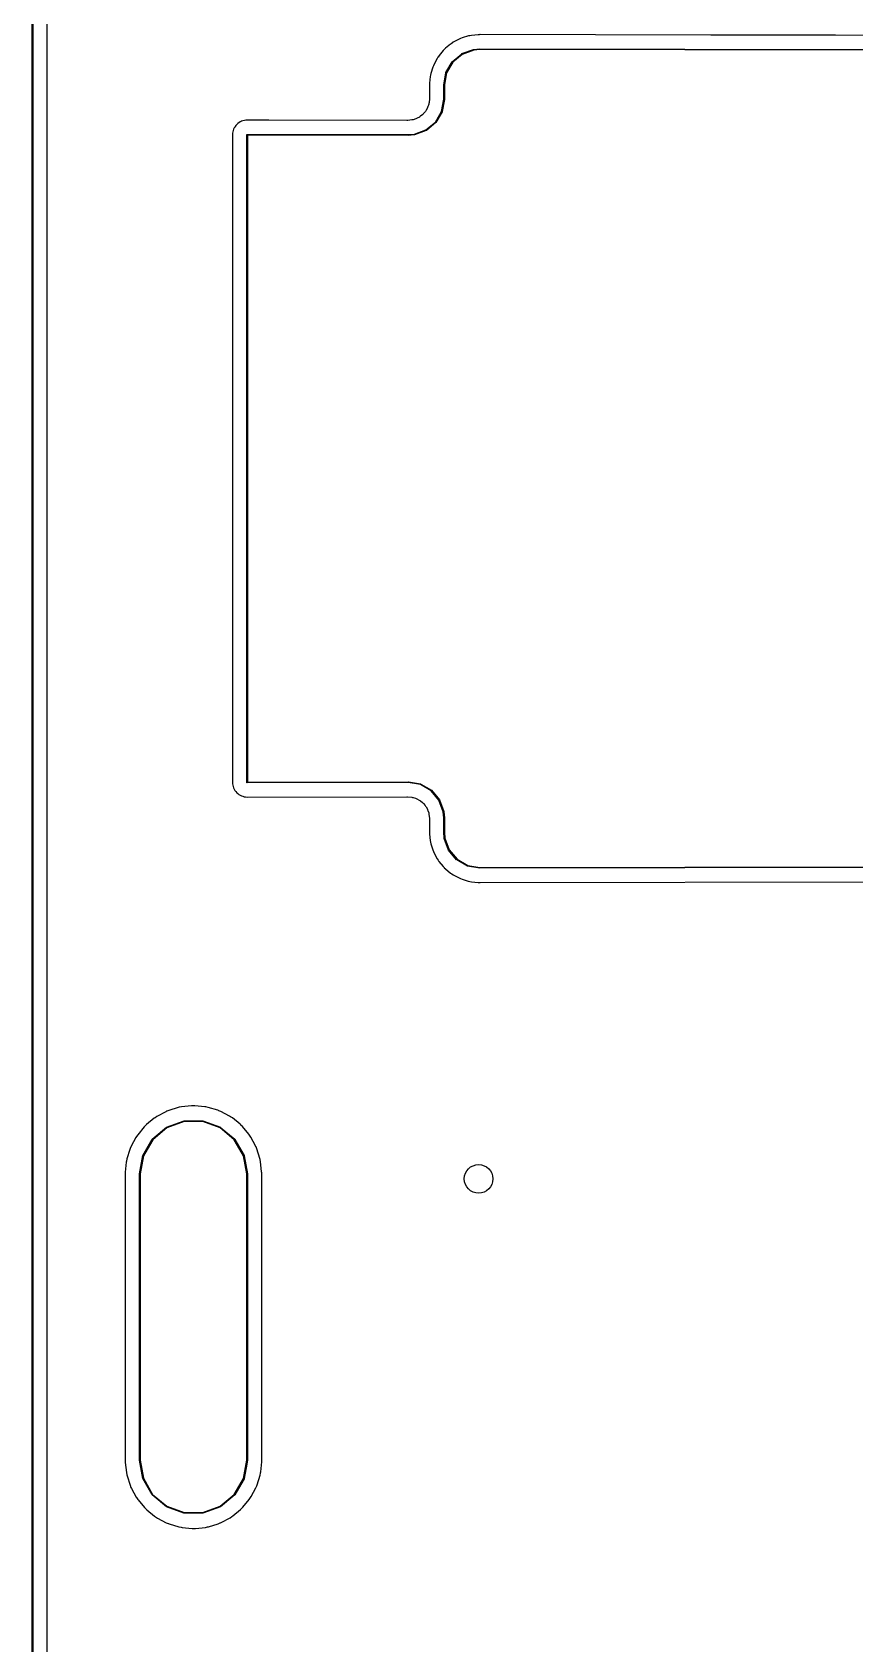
# Model space of a CAD drawing. Extents: x 69.6 to 139.6, y -158 to -61.
# Drawn here: x 81.58 to 93.09, y -141.6 to -119.07 of the extents above; entities that cross this region are included whole.
import ezdxf

# ---------------------------------------------------------------- set-up
doc = ezdxf.new("R2010")
doc.units = 0
doc.header["$MEASUREMENT"] = 0
doc.layers.add('BLACK', color=7, linetype='CONTINUOUS')

msp = doc.modelspace()

# ---------------------------------------------------------------- linework, layer by layer
at = {"layer": 'Black'}
for p, q in [((81.5833, -145.032), (81.5833, -105.032)), ((81.5933, -105.032), (81.5933, -145.032)), ((81.7933, -145.03), (81.7933, -105.037)), ((87.5703, -119.162), (87.5521, -119.169)), ((87.5709, -119.162), (87.5703, -119.162)), ((87.5715, -119.162), (87.5709, -119.162)), ((87.5951, -119.152), (87.5715, -119.162)), ((87.6822, -119.125), (87.5951, -119.152)), ((87.7013, -119.122), (87.6822, -119.125)), ((87.702, -119.121), (87.7013, -119.122)), ((87.7027, -119.121), (87.702, -119.121)), ((87.7278, -119.116), (87.7027, -119.121)), ((87.8185, -119.107), (87.7278, -119.116)), ((87.8259, -119.107), (87.8185, -119.107)), ((87.8313, -119.106), (87.8259, -119.107)), ((87.8368, -119.107), (87.8313, -119.106)), ((87.8452, -119.106), (87.8368, -119.107)), ((91.0709, -119.112), (87.8452, -119.106)), ((92.31, -119.114), (91.0709, -119.112)), ((92.4302, -119.114), (92.31, -119.114)), ((92.7142, -119.114), (92.4302, -119.114)), ((92.4302, -119.114), (92.4302, -119.114)), ((92.4302, -119.114), (92.4302, -119.114)), ((92.8144, -119.115), (92.7142, -119.114)), ((96.8094, -119.122), (92.8144, -119.115)), ((92.8144, -119.115), (92.8144, -119.115)), ((92.8144, -119.115), (92.8144, -119.115)), ((87.3296, -119.329), (87.2718, -119.399)), ((87.3436, -119.315), (87.3296, -119.329)), ((87.344, -119.314), (87.3436, -119.315)), ((87.3446, -119.314), (87.344, -119.314)), ((87.3626, -119.296), (87.3446, -119.314)), ((87.433, -119.238), (87.3626, -119.296)), ((87.4494, -119.228), (87.433, -119.238)), ((87.4499, -119.227), (87.4494, -119.228)), ((87.4505, -119.227), (87.4499, -119.227)), ((87.4718, -119.213), (87.4505, -119.227)), ((87.4574, -119.485), (87.5908, -119.373)), ((87.5965, -119.382), (87.4645, -119.492)), ((87.5521, -119.169), (87.4718, -119.213)), ((87.5908, -119.373), (87.5923, -119.372)), ((87.5923, -119.372), (87.7557, -119.314)), ((87.7585, -119.323), (87.5965, -119.382)), ((87.7557, -119.314), (87.7563, -119.313)), ((87.7563, -119.313), (87.757, -119.313)), ((87.757, -119.313), (87.843, -119.306)), ((87.8436, -119.316), (87.7585, -119.323)), ((87.843, -119.306), (87.8432, -119.306)), ((87.8432, -119.306), (87.8434, -119.306)), ((87.8434, -119.306), (96.8434, -119.319)), ((96.8429, -119.329), (87.8436, -119.316)), ((87.1845, -119.561), (87.1579, -119.648)), ((87.1922, -119.543), (87.1845, -119.561)), ((87.1924, -119.542), (87.1922, -119.543)), ((87.1928, -119.541), (87.1924, -119.542)), ((87.2026, -119.518), (87.1928, -119.541)), ((87.2457, -119.438), (87.2026, -119.518)), ((87.2567, -119.421), (87.2457, -119.438)), ((87.257, -119.421), (87.2567, -119.421)), ((87.2575, -119.42), (87.257, -119.421)), ((87.2718, -119.399), (87.2575, -119.42)), ((87.369, -119.636), (87.4563, -119.486)), ((87.4645, -119.492), (87.3781, -119.64)), ((87.4563, -119.486), (87.4574, -119.485)), ((87.1377, -119.811), (87.1374, -119.995)), ((87.1385, -119.804), (87.1377, -119.811)), ((87.1392, -119.793), (87.1382, -119.799)), ((87.1382, -119.799), (87.1385, -119.804)), ((87.1484, -119.693), (87.1392, -119.784)), ((87.1392, -119.784), (87.1392, -119.793)), ((87.1525, -119.674), (87.1484, -119.693)), ((87.1526, -119.673), (87.1525, -119.674)), ((87.1528, -119.673), (87.1526, -119.673)), ((87.1579, -119.648), (87.1528, -119.673)), ((87.3374, -120.01), (87.3377, -119.81)), ((87.3377, -119.809), (87.3684, -119.638)), ((87.3377, -119.81), (87.3377, -119.809)), ((87.3377, -119.81), (87.3377, -119.81)), ((87.3477, -119.81), (87.3474, -120.01)), ((87.3781, -119.64), (87.3476, -119.81)), ((87.3476, -119.81), (87.3477, -119.81)), ((87.3684, -119.638), (87.369, -119.636)), ((87.1317, -120.057), (87.129, -120.067)), ((87.1369, -120.005), (87.1317, -120.057)), ((87.1374, -119.995), (87.1365, -120)), ((87.1365, -120), (87.1369, -120.005)), ((87.3072, -120.179), (87.3374, -120.01)), ((87.3473, -120.011), (87.3169, -120.182)), ((87.3474, -120.01), (87.3473, -120.011)), ((87.3473, -120.011), (87.3473, -120.011)), ((86.9464, -120.284), (86.9103, -120.295)), ((86.9552, -120.279), (86.9464, -120.284)), ((86.9645, -120.276), (86.9552, -120.279)), ((86.9977, -120.258), (86.9645, -120.276)), ((87.0054, -120.252), (86.9977, -120.258)), ((87.0139, -120.247), (87.0054, -120.252)), ((87.0431, -120.223), (87.0139, -120.247)), ((87.0494, -120.216), (87.0431, -120.223)), ((87.0568, -120.209), (87.0494, -120.216)), ((87.0808, -120.18), (87.0568, -120.209)), ((87.0856, -120.172), (87.0808, -120.18)), ((87.0916, -120.164), (87.0856, -120.172)), ((87.1094, -120.131), (87.0916, -120.164)), ((87.1124, -120.121), (87.1094, -120.131)), ((87.1169, -120.113), (87.1124, -120.121)), ((87.1278, -120.076), (87.1169, -120.113)), ((87.129, -120.067), (87.1278, -120.076)), ((87.221, -120.328), (87.3072, -120.179)), ((87.3163, -120.184), (87.2292, -120.334)), ((87.3164, -120.183), (87.3163, -120.184)), ((87.3163, -120.184), (87.3163, -120.184)), ((87.3169, -120.182), (87.3164, -120.183)), ((87.3169, -120.182), (87.3169, -120.182)), ((84.3859, -120.484), (84.3833, -120.508)), ((84.3833, -120.508), (84.3833, -129.553)), ((84.388, -120.464), (84.3859, -120.484)), ((84.3859, -120.484), (84.3859, -120.484)), ((84.3859, -120.484), (84.3859, -120.484)), ((84.394, -120.445), (84.388, -120.464)), ((84.3942, -120.445), (84.394, -120.445)), ((84.394, -120.445), (84.394, -120.445)), ((84.4, -120.426), (84.3942, -120.445)), ((84.4095, -120.409), (84.4, -120.426)), ((84.4096, -120.408), (84.4095, -120.409)), ((84.4098, -120.408), (84.4096, -120.408)), ((84.4192, -120.391), (84.4098, -120.408)), ((84.4318, -120.376), (84.4192, -120.391)), ((84.432, -120.376), (84.4318, -120.376)), ((84.4322, -120.375), (84.432, -120.376)), ((84.4447, -120.36), (84.4322, -120.375)), ((84.4601, -120.348), (84.4447, -120.36)), ((84.4603, -120.348), (84.4601, -120.348)), ((84.4605, -120.348), (84.4603, -120.348)), ((84.4758, -120.335), (84.4605, -120.348)), ((84.4933, -120.326), (84.4758, -120.335)), ((84.4935, -120.326), (84.4933, -120.326)), ((84.4937, -120.326), (84.4935, -120.326)), ((84.5111, -120.317), (84.4937, -120.326)), ((84.5301, -120.311), (84.5111, -120.317)), ((84.5303, -120.311), (84.5301, -120.311)), ((84.5306, -120.311), (84.5303, -120.311)), ((84.5494, -120.305), (84.5306, -120.311)), ((84.5691, -120.303), (84.5494, -120.305)), ((84.5693, -120.303), (84.5691, -120.303)), ((84.5696, -120.303), (84.5693, -120.303)), ((84.5935, -120.301), (84.5696, -120.303)), ((84.5833, -120.506), (84.5833, -120.505)), ((84.5833, -120.505), (84.5835, -120.505)), ((84.5833, -129.558), (84.5833, -120.506)), ((84.5833, -120.506), (84.5833, -120.506)), ((84.5835, -120.505), (84.5836, -120.504)), ((84.5836, -120.504), (84.5838, -120.504)), ((84.5838, -120.504), (84.5839, -120.504)), ((84.5839, -120.504), (84.5842, -120.503)), ((84.5842, -120.503), (84.5844, -120.503)), ((84.5844, -120.503), (84.5848, -120.503)), ((84.5848, -120.503), (84.585, -120.502)), ((84.585, -120.502), (84.5854, -120.502)), ((84.5854, -120.502), (84.5858, -120.502)), ((84.5858, -120.502), (84.5862, -120.502)), ((84.5862, -120.502), (84.5865, -120.501)), ((84.5865, -120.501), (84.587, -120.501)), ((84.587, -120.501), (84.5874, -120.501)), ((84.5874, -120.501), (84.5878, -120.501)), ((84.5878, -120.501), (84.5883, -120.501)), ((84.5883, -120.501), (86.8414, -120.504)), ((86.8416, -120.514), (84.5933, -120.511)), ((84.5933, -120.511), (84.5933, -129.553)), ((84.7933, -120.301), (84.5935, -120.301)), ((84.8931, -120.302), (84.7933, -120.301)), ((86.8237, -120.305), (84.8931, -120.302)), ((86.8289, -120.304), (86.8237, -120.305)), ((86.8342, -120.304), (86.8289, -120.304)), ((86.8912, -120.299), (86.8342, -120.304)), ((86.8414, -120.504), (86.9274, -120.497)), ((86.8418, -120.514), (86.8416, -120.514)), ((86.842, -120.514), (86.8418, -120.514)), ((86.9289, -120.507), (86.842, -120.514)), ((86.9006, -120.296), (86.8912, -120.299)), ((86.9103, -120.295), (86.9006, -120.296)), ((86.9274, -120.497), (87.0892, -120.438)), ((86.9295, -120.507), (86.9289, -120.507)), ((86.9302, -120.507), (86.9295, -120.507)), ((87.0934, -120.447), (86.9302, -120.507)), ((87.0892, -120.438), (87.221, -120.328)), ((87.0949, -120.447), (87.0934, -120.447)), ((87.2281, -120.335), (87.0949, -120.447)), ((87.0949, -120.447), (87.0949, -120.447)), ((87.2292, -120.334), (87.2281, -120.335)), ((84.3833, -129.553), (84.3856, -129.577)), ((84.3856, -129.577), (84.3856, -129.577)), ((84.3856, -129.577), (84.3856, -129.577)), ((84.3856, -129.577), (84.3875, -129.597)), ((84.3875, -129.597), (84.3932, -129.616)), ((84.3932, -129.616), (84.3932, -129.616)), ((84.3932, -129.616), (84.3933, -129.617)), ((84.3933, -129.617), (84.3989, -129.635)), ((84.3989, -129.635), (84.4082, -129.653)), ((84.4082, -129.653), (84.4083, -129.653)), ((84.4083, -129.653), (84.4084, -129.653)), ((84.4084, -129.653), (84.4176, -129.671)), ((84.4176, -129.671), (84.43, -129.686)), ((84.43, -129.686), (84.4301, -129.686)), ((84.4301, -129.686), (84.4303, -129.686)), ((84.4303, -129.686), (84.4427, -129.702)), ((84.4427, -129.702), (84.4579, -129.714)), ((84.4579, -129.714), (84.458, -129.714)), ((84.458, -129.714), (84.4583, -129.715)), ((84.4583, -129.715), (84.4734, -129.727)), ((84.4734, -129.727), (84.4907, -129.737)), ((84.4907, -129.737), (84.4909, -129.737)), ((84.4909, -129.737), (84.4912, -129.737)), ((84.4912, -129.737), (84.5085, -129.746)), ((84.5085, -129.746), (84.5273, -129.752)), ((84.5833, -129.559), (84.5833, -129.558)), ((84.5833, -129.558), (84.5833, -129.558)), ((84.5835, -129.559), (84.5833, -129.559)), ((84.5836, -129.56), (84.5835, -129.559)), ((84.5838, -129.56), (84.5836, -129.56)), ((84.5839, -129.56), (84.5838, -129.56)), ((84.5842, -129.561), (84.5839, -129.56)), ((84.5844, -129.561), (84.5842, -129.561)), ((84.5848, -129.561), (84.5844, -129.561)), ((84.585, -129.562), (84.5848, -129.561)), ((84.5854, -129.562), (84.585, -129.562)), ((84.5858, -129.562), (84.5854, -129.562)), ((84.5862, -129.562), (84.5858, -129.562)), ((84.5865, -129.563), (84.5862, -129.562)), ((84.587, -129.563), (84.5865, -129.563)), ((84.5874, -129.563), (84.587, -129.563)), ((84.5878, -129.563), (84.5874, -129.563)), ((84.5883, -129.563), (84.5878, -129.563)), ((86.8416, -129.56), (84.5883, -129.563)), ((84.5933, -129.553), (86.8416, -129.55)), ((86.8416, -129.55), (86.842, -129.55)), ((86.8418, -129.56), (86.8416, -129.56)), ((87.0118, -129.59), (86.8418, -129.56)), ((86.842, -129.55), (86.8434, -129.55)), ((86.8434, -129.55), (87.0144, -129.58)), ((87.1606, -129.676), (87.0118, -129.59)), ((87.0144, -129.58), (87.016, -129.581)), ((87.016, -129.581), (87.1664, -129.667)), ((87.271, -129.807), (87.1606, -129.676)), ((87.1664, -129.667), (87.1671, -129.668)), ((87.1671, -129.668), (87.1677, -129.668)), ((87.1677, -129.668), (87.2793, -129.802)), ((84.5273, -129.752), (84.5275, -129.752)), ((84.5275, -129.752), (84.5278, -129.752)), ((84.5278, -129.752), (84.5466, -129.758)), ((84.5466, -129.758), (84.5662, -129.76)), ((84.5662, -129.76), (84.5665, -129.76)), ((84.5665, -129.76), (84.5668, -129.76)), ((84.5668, -129.76), (84.5902, -129.763)), ((84.5902, -129.763), (86.8217, -129.759)), ((86.8217, -129.759), (86.8267, -129.76)), ((86.8267, -129.76), (86.8317, -129.76)), ((86.8317, -129.76), (86.8897, -129.765)), ((86.8897, -129.765), (86.8991, -129.768)), ((86.8991, -129.768), (86.9089, -129.769)), ((86.9089, -129.769), (86.945, -129.78)), ((86.945, -129.78), (86.9538, -129.784)), ((86.9538, -129.784), (86.9631, -129.787)), ((86.9631, -129.787), (86.9964, -129.805)), ((86.9964, -129.805), (87.0041, -129.811)), ((87.0041, -129.811), (87.0127, -129.816)), ((87.0127, -129.816), (87.0419, -129.84)), ((87.0419, -129.84), (87.0483, -129.847)), ((87.0483, -129.847), (87.0558, -129.854)), ((87.0558, -129.854), (87.0799, -129.883)), ((87.0799, -129.883), (87.0847, -129.891)), ((87.0847, -129.891), (87.0908, -129.899)), ((87.0908, -129.899), (87.1087, -129.932)), ((87.1087, -129.932), (87.1118, -129.941)), ((87.1118, -129.941), (87.1163, -129.95)), ((87.1163, -129.95), (87.1275, -129.986)), ((87.3299, -129.969), (87.271, -129.807)), ((87.2793, -129.802), (87.2801, -129.803)), ((87.2801, -129.803), (87.2801, -129.803)), ((87.2801, -129.803), (87.3395, -129.966)), ((87.3374, -130.054), (87.3299, -129.969)), ((87.3395, -129.966), (87.3396, -129.967)), ((87.3396, -129.967), (87.3398, -129.968)), ((87.3398, -129.968), (87.3473, -130.053)), ((87.1275, -129.986), (87.1287, -129.996)), ((87.1287, -129.996), (87.1314, -130.005)), ((87.1314, -130.005), (87.1368, -130.057)), ((87.1368, -130.057), (87.1365, -130.062)), ((87.1365, -130.062), (87.1374, -130.067)), ((87.1374, -130.067), (87.1377, -130.25)), ((87.3377, -130.254), (87.3374, -130.054)), ((87.3473, -130.053), (87.3473, -130.054)), ((87.3473, -130.054), (87.3474, -130.054)), ((87.3474, -130.054), (87.3477, -130.254)), ((87.1377, -130.25), (87.1376, -130.251)), ((87.1376, -130.251), (87.1377, -130.251)), ((87.1377, -130.251), (87.1377, -130.253)), ((87.1377, -130.253), (87.1385, -130.261)), ((87.1385, -130.261), (87.1381, -130.266)), ((87.1381, -130.266), (87.139, -130.272)), ((87.139, -130.272), (87.139, -130.28)), ((87.139, -130.28), (87.1485, -130.37)), ((87.1485, -130.37), (87.1529, -130.392)), ((87.1529, -130.392), (87.1529, -130.392)), ((87.1529, -130.392), (87.1532, -130.393)), ((87.1532, -130.393), (87.1575, -130.416)), ((87.1575, -130.416), (87.1844, -130.503)), ((87.3453, -130.34), (87.3377, -130.254)), ((87.3377, -130.254), (87.3377, -130.254)), ((87.3377, -130.254), (87.3377, -130.254)), ((87.3454, -130.341), (87.3453, -130.34)), ((87.3455, -130.342), (87.3454, -130.341)), ((87.4049, -130.505), (87.3455, -130.342)), ((87.3477, -130.254), (87.3552, -130.339)), ((87.3552, -130.339), (87.414, -130.501)), ((87.1844, -130.503), (87.1929, -130.523)), ((87.1929, -130.523), (87.1931, -130.524)), ((87.1931, -130.524), (87.1934, -130.524)), ((87.1934, -130.524), (87.2021, -130.546)), ((87.2021, -130.546), (87.2455, -130.626)), ((87.2455, -130.626), (87.2577, -130.644)), ((87.2577, -130.644), (87.258, -130.645)), ((87.258, -130.645), (87.2585, -130.645)), ((87.2585, -130.645), (87.2712, -130.665)), ((87.4056, -130.506), (87.4049, -130.505)), ((87.4058, -130.506), (87.4056, -130.506)), ((87.5174, -130.639), (87.4058, -130.506)), ((87.4058, -130.506), (87.4058, -130.506)), ((87.414, -130.501), (87.5245, -130.632)), ((87.518, -130.64), (87.5174, -130.639)), ((87.5174, -130.639), (87.5174, -130.639)), ((87.5187, -130.64), (87.518, -130.64)), ((87.6691, -130.727), (87.5187, -130.64)), ((87.5245, -130.632), (87.6734, -130.718)), ((87.2712, -130.665), (87.3293, -130.735)), ((87.3293, -130.735), (87.3448, -130.75)), ((87.3448, -130.75), (87.3452, -130.751)), ((87.3452, -130.751), (87.3458, -130.751)), ((87.3458, -130.751), (87.362, -130.768)), ((87.362, -130.768), (87.4326, -130.825)), ((87.4326, -130.825), (87.4509, -130.837)), ((87.4509, -130.837), (87.4514, -130.838)), ((87.4514, -130.838), (87.452, -130.838)), ((87.452, -130.838), (87.4711, -130.851)), ((87.4711, -130.851), (87.5516, -130.894)), ((87.6703, -130.728), (87.6691, -130.727)), ((87.6708, -130.728), (87.6703, -130.728)), ((87.8418, -130.758), (87.6708, -130.728)), ((87.6708, -130.728), (87.6708, -130.728)), ((87.6734, -130.718), (87.8432, -130.748)), ((87.843, -130.758), (87.8418, -130.758)), ((87.8434, -130.758), (87.843, -130.758)), ((87.8432, -130.748), (87.8434, -130.748)), ((87.8434, -130.748), (96.8432, -130.735)), ((96.8434, -130.745), (87.8434, -130.758)), ((87.5516, -130.894), (87.5718, -130.902)), ((87.5718, -130.902), (87.5724, -130.903)), ((87.5724, -130.903), (87.5731, -130.903)), ((87.5731, -130.903), (87.5944, -130.912)), ((87.5944, -130.912), (87.6816, -130.938)), ((87.6816, -130.938), (87.7031, -130.943)), ((87.7031, -130.943), (87.7037, -130.943)), ((87.7037, -130.943), (87.7045, -130.943)), ((87.7045, -130.943), (87.7271, -130.948)), ((87.7271, -130.948), (87.8178, -130.957)), ((87.8178, -130.957), (87.8266, -130.957)), ((87.8266, -130.957), (87.8321, -130.958)), ((87.8321, -130.958), (87.8376, -130.957)), ((87.8376, -130.957), (87.8454, -130.958)), ((87.8454, -130.958), (96.8125, -130.943)), ((83.2879, -134.253), (83.18, -134.342)), ((83.2996, -134.246), (83.2879, -134.253)), ((83.3001, -134.245), (83.2996, -134.246)), ((83.3008, -134.245), (83.3001, -134.245)), ((83.3266, -134.228), (83.3008, -134.245)), ((83.4497, -134.161), (83.3266, -134.228)), ((83.4628, -134.156), (83.4497, -134.161)), ((83.4634, -134.156), (83.4628, -134.156)), ((83.464, -134.156), (83.4634, -134.156)), ((83.4927, -134.144), (83.464, -134.156)), ((83.6264, -134.102), (83.4927, -134.144)), ((83.6401, -134.1), (83.6264, -134.102)), ((83.6408, -134.1), (83.6401, -134.1)), ((83.6415, -134.1), (83.6408, -134.1)), ((83.6719, -134.093), (83.6415, -134.1)), ((83.8111, -134.079), (83.6719, -134.093)), ((83.825, -134.079), (83.8111, -134.079)), ((83.8257, -134.079), (83.825, -134.079)), ((83.8264, -134.079), (83.8257, -134.079)), ((83.8575, -134.079), (83.8264, -134.079)), ((83.9968, -134.092), (83.8575, -134.079)), ((84.0105, -134.095), (83.9968, -134.092)), ((84.0112, -134.095), (84.0105, -134.095)), ((84.0119, -134.095), (84.0112, -134.095)), ((84.0424, -134.101), (84.0119, -134.095)), ((84.1765, -134.141), (84.0424, -134.101)), ((84.1893, -134.146), (84.1765, -134.141)), ((84.19, -134.146), (84.1893, -134.146)), ((84.1906, -134.147), (84.19, -134.146)), ((84.2195, -134.158), (84.1906, -134.147)), ((84.3433, -134.223), (84.2195, -134.158)), ((84.3549, -134.231), (84.3433, -134.223)), ((84.3556, -134.231), (84.3549, -134.231)), ((84.3561, -134.232), (84.3556, -134.231)), ((84.3821, -134.249), (84.3561, -134.232)), ((84.4909, -134.337), (84.3821, -134.249)), ((83.147, -134.375), (83.0584, -134.483)), ((83.157, -134.365), (83.147, -134.375)), ((83.1574, -134.365), (83.157, -134.365)), ((83.158, -134.364), (83.1574, -134.365)), ((83.18, -134.342), (83.158, -134.364)), ((83.261, -134.546), (83.4607, -134.379)), ((83.4664, -134.387), (83.2681, -134.553)), ((83.4607, -134.379), (83.4622, -134.378)), ((83.4622, -134.378), (83.707, -134.289)), ((83.7096, -134.299), (83.4664, -134.387)), ((83.707, -134.289), (83.707, -134.289)), ((83.707, -134.289), (83.7087, -134.289)), ((83.7087, -134.289), (83.9692, -134.289)), ((83.9683, -134.299), (83.7096, -134.299)), ((84.2113, -134.388), (83.9683, -134.299)), ((83.9692, -134.289), (83.9709, -134.289)), ((83.9709, -134.289), (84.2156, -134.379)), ((84.4093, -134.554), (84.2113, -134.388)), ((84.2156, -134.379), (84.2171, -134.38)), ((84.2171, -134.38), (84.4165, -134.547)), ((84.5008, -134.347), (84.4909, -134.337)), ((84.5013, -134.347), (84.5008, -134.347)), ((84.5018, -134.348), (84.5013, -134.347)), ((84.5239, -134.37), (84.5018, -134.348)), ((84.6136, -134.477), (84.5239, -134.37)), ((84.6213, -134.488), (84.6136, -134.477)), ((82.9486, -134.688), (82.9079, -134.822)), ((82.9541, -134.675), (82.9486, -134.688)), ((82.9543, -134.675), (82.9541, -134.675)), ((82.9547, -134.674), (82.9543, -134.675)), ((82.9666, -134.645), (82.9547, -134.674)), ((83.0325, -134.522), (82.9666, -134.645)), ((83.0404, -134.51), (83.0325, -134.522)), ((83.0407, -134.51), (83.0404, -134.51)), ((83.0412, -134.509), (83.0407, -134.51)), ((83.0584, -134.483), (83.0412, -134.509)), ((83.1294, -134.773), (83.2598, -134.547)), ((83.2681, -134.553), (83.1385, -134.777)), ((83.2598, -134.547), (83.261, -134.546)), ((84.5385, -134.779), (84.4093, -134.554)), ((84.4165, -134.547), (84.4176, -134.549)), ((84.4176, -134.549), (84.5476, -134.774)), ((84.6218, -134.489), (84.6213, -134.488)), ((84.6221, -134.49), (84.6218, -134.489)), ((84.6396, -134.515), (84.6221, -134.49)), ((84.7068, -134.638), (84.6396, -134.515)), ((84.7121, -134.651), (84.7068, -134.638)), ((84.7125, -134.652), (84.7121, -134.651)), ((84.7127, -134.652), (84.7125, -134.652)), ((84.7249, -134.681), (84.7127, -134.652)), ((84.7669, -134.814), (84.7249, -134.681)), ((82.8986, -134.868), (82.8848, -135.007)), ((82.9016, -134.854), (82.8986, -134.868)), ((82.9019, -134.852), (82.9016, -134.853)), ((82.9016, -134.853), (82.9016, -134.854)), ((82.9079, -134.822), (82.9019, -134.852)), ((83.0833, -135.031), (83.1288, -134.775)), ((83.1385, -134.777), (83.0933, -135.032)), ((83.1288, -134.775), (83.1294, -134.773)), ((84.5833, -135.032), (84.5385, -134.779)), ((84.5476, -134.774), (84.548, -134.775)), ((84.548, -134.775), (84.5482, -134.776)), ((84.5482, -134.776), (84.5482, -134.776)), ((84.5482, -134.776), (84.5482, -134.776)), ((84.5482, -134.776), (84.5932, -135.031)), ((84.7696, -134.828), (84.7669, -134.814)), ((84.7699, -134.829), (84.7696, -134.828)), ((84.7763, -134.86), (84.7699, -134.829)), ((84.7699, -134.829), (84.7699, -134.829)), ((84.7917, -134.999), (84.7763, -134.86)), ((82.8841, -135.026), (82.8833, -135.034)), ((82.8833, -135.034), (82.8833, -139.032)), ((82.8847, -135.015), (82.8838, -135.02)), ((82.8838, -135.02), (82.8841, -135.026)), ((82.8848, -135.007), (82.8847, -135.015)), ((83.0833, -135.032), (83.0833, -135.031)), ((83.0833, -139.032), (83.0833, -135.032)), ((83.0833, -135.032), (83.0833, -135.032)), ((83.0933, -135.032), (83.0933, -139.032)), ((84.5833, -139.032), (84.5833, -135.032)), ((84.5932, -135.031), (84.5932, -135.032)), ((84.5932, -135.032), (84.5933, -135.032)), ((84.5933, -135.032), (84.5933, -139.032)), ((84.7916, -135.006), (84.7917, -134.999)), ((84.7926, -135.011), (84.7916, -135.006)), ((84.7922, -135.017), (84.7926, -135.011)), ((84.7932, -135.026), (84.7922, -135.017)), ((84.7932, -135.03), (84.7932, -135.026)), ((84.7932, -135.032), (84.7932, -135.03)), ((84.7933, -135.032), (84.7932, -135.032)), ((84.7933, -139.03), (84.7933, -135.032)), ((84.7933, -135.032), (84.7933, -135.032)), ((82.8833, -139.032), (82.8832, -139.032)), ((82.8832, -139.032), (82.8833, -139.032)), ((82.8833, -139.032), (82.8833, -139.034)), ((82.8833, -139.034), (82.8833, -139.038)), ((82.8833, -139.038), (82.8842, -139.046)), ((82.8842, -139.046), (82.8838, -139.052)), ((82.8838, -139.052), (82.8847, -139.057)), ((82.8847, -139.057), (82.8847, -139.065)), ((82.8847, -139.065), (82.9001, -139.204)), ((82.9001, -139.204), (82.9065, -139.235)), ((83.0833, -139.033), (83.0833, -139.032)), ((83.0833, -139.032), (83.0833, -139.032)), ((83.1283, -139.288), (83.0833, -139.033)), ((83.0933, -139.032), (83.138, -139.286)), ((84.538, -139.287), (84.5833, -139.032)), ((84.5833, -139.089), (84.5477, -139.289)), ((84.5932, -139.033), (84.5833, -139.089)), ((84.5933, -139.032), (84.5932, -139.032)), ((84.5932, -139.032), (84.5932, -139.033)), ((84.775, -139.211), (84.7751, -139.21)), ((84.7751, -139.21), (84.778, -139.197)), ((84.778, -139.197), (84.7919, -139.057)), ((84.7919, -139.048), (84.7929, -139.043)), ((84.7919, -139.057), (84.7919, -139.048)), ((84.7925, -139.037), (84.7933, -139.03)), ((84.7929, -139.043), (84.7925, -139.037)), ((82.9065, -139.235), (82.9065, -139.235)), ((82.9065, -139.235), (82.9068, -139.236)), ((82.9068, -139.236), (82.9095, -139.25)), ((82.9095, -139.25), (82.9515, -139.383)), ((82.9515, -139.383), (82.9637, -139.412)), ((82.9637, -139.412), (82.9639, -139.413)), ((82.9639, -139.413), (82.9643, -139.413)), ((82.9643, -139.413), (82.9696, -139.426)), ((82.9696, -139.426), (83.0367, -139.549)), ((83.1287, -139.289), (83.1283, -139.288)), ((83.1289, -139.29), (83.1287, -139.289)), ((83.2589, -139.515), (83.1289, -139.29)), ((83.1289, -139.29), (83.1289, -139.29)), ((83.138, -139.286), (83.2672, -139.51)), ((84.4084, -139.511), (84.538, -139.287)), ((84.5471, -139.291), (84.4167, -139.517)), ((84.5477, -139.289), (84.5471, -139.291)), ((84.5471, -139.291), (84.5471, -139.291)), ((84.6441, -139.542), (84.71, -139.419)), ((84.71, -139.419), (84.7219, -139.39)), ((84.7219, -139.39), (84.7223, -139.39)), ((84.7223, -139.39), (84.7224, -139.389)), ((84.7224, -139.389), (84.728, -139.376)), ((84.728, -139.376), (84.7687, -139.242)), ((84.7687, -139.242), (84.7748, -139.212)), ((84.7748, -139.212), (84.775, -139.211)), ((83.0367, -139.549), (83.0543, -139.574)), ((83.0543, -139.574), (83.0545, -139.575)), ((83.0545, -139.575), (83.055, -139.576)), ((83.055, -139.576), (83.0628, -139.587)), ((83.0628, -139.587), (83.1525, -139.695)), ((83.26, -139.517), (83.2589, -139.515)), ((83.4594, -139.684), (83.26, -139.517)), ((83.26, -139.517), (83.26, -139.517)), ((83.2672, -139.51), (83.4652, -139.676)), ((84.2101, -139.677), (84.4084, -139.511)), ((84.4155, -139.518), (84.2158, -139.685)), ((84.4167, -139.517), (84.4155, -139.518)), ((84.4167, -139.517), (84.4167, -139.517)), ((84.5296, -139.689), (84.6182, -139.581)), ((84.6182, -139.581), (84.6354, -139.555)), ((84.6354, -139.555), (84.6359, -139.554)), ((84.6359, -139.554), (84.6362, -139.554)), ((84.6362, -139.554), (84.6441, -139.542)), ((83.1525, -139.695), (83.1747, -139.716)), ((83.1747, -139.716), (83.1751, -139.717)), ((83.1751, -139.717), (83.1757, -139.717)), ((83.1757, -139.717), (83.1855, -139.727)), ((83.1855, -139.727), (83.2944, -139.815)), ((83.2944, -139.815), (83.3203, -139.832)), ((83.3203, -139.832), (83.3209, -139.833)), ((83.3209, -139.833), (83.3215, -139.833)), ((83.3215, -139.833), (83.3331, -139.841)), ((83.3331, -139.841), (83.457, -139.906)), ((83.46, -139.685), (83.4594, -139.684)), ((83.4594, -139.684), (83.4594, -139.684)), ((83.4609, -139.685), (83.46, -139.685)), ((83.7056, -139.775), (83.4609, -139.685)), ((83.4652, -139.676), (83.7082, -139.765)), ((83.7071, -139.775), (83.7056, -139.775)), ((83.7073, -139.775), (83.7071, -139.775)), ((83.9678, -139.775), (83.7073, -139.775)), ((83.7073, -139.775), (83.7073, -139.775)), ((83.7082, -139.765), (83.9669, -139.765)), ((83.9669, -139.765), (84.2101, -139.677)), ((83.9695, -139.775), (83.9678, -139.775)), ((84.2143, -139.686), (83.9695, -139.775)), ((83.9695, -139.775), (83.9695, -139.775)), ((84.2158, -139.685), (84.2143, -139.686)), ((84.2143, -139.686), (84.2143, -139.686)), ((84.2268, -139.903), (84.35, -139.837)), ((84.35, -139.837), (84.3758, -139.819)), ((84.3758, -139.819), (84.3764, -139.819)), ((84.3764, -139.819), (84.3769, -139.818)), ((84.3769, -139.818), (84.3887, -139.811)), ((84.3887, -139.811), (84.4966, -139.722)), ((84.4966, -139.722), (84.5186, -139.7)), ((84.5186, -139.7), (84.5192, -139.699)), ((84.5192, -139.699), (84.5196, -139.699)), ((84.5196, -139.699), (84.5296, -139.689)), ((83.457, -139.906), (83.4857, -139.918)), ((83.4857, -139.918), (83.4863, -139.918)), ((83.4863, -139.918), (83.487, -139.918)), ((83.487, -139.918), (83.5, -139.924)), ((83.5, -139.924), (83.6341, -139.963)), ((83.6341, -139.963), (83.6646, -139.969)), ((83.6646, -139.969), (83.6653, -139.969)), ((83.6653, -139.969), (83.666, -139.969)), ((83.666, -139.969), (83.6797, -139.972)), ((83.6797, -139.972), (83.819, -139.985)), ((83.819, -139.985), (83.85, -139.985)), ((83.85, -139.985), (83.8507, -139.985)), ((83.8507, -139.985), (83.8514, -139.985)), ((83.8514, -139.985), (83.8654, -139.985)), ((83.8654, -139.985), (84.0046, -139.971)), ((84.0046, -139.971), (84.0351, -139.965)), ((84.0351, -139.965), (84.0358, -139.965)), ((84.0358, -139.965), (84.0364, -139.964)), ((84.0364, -139.964), (84.0502, -139.962)), ((84.0502, -139.962), (84.1839, -139.921)), ((84.1839, -139.921), (84.2125, -139.909)), ((84.2125, -139.909), (84.2132, -139.908)), ((84.2132, -139.908), (84.2138, -139.908)), ((84.2138, -139.908), (84.2268, -139.903))]:
    msp.add_line(p, q, dxfattribs=at)
msp.add_circle((87.825, -135.1), 0.2, dxfattribs=at)

doc.saveas('drawing.dxf')
